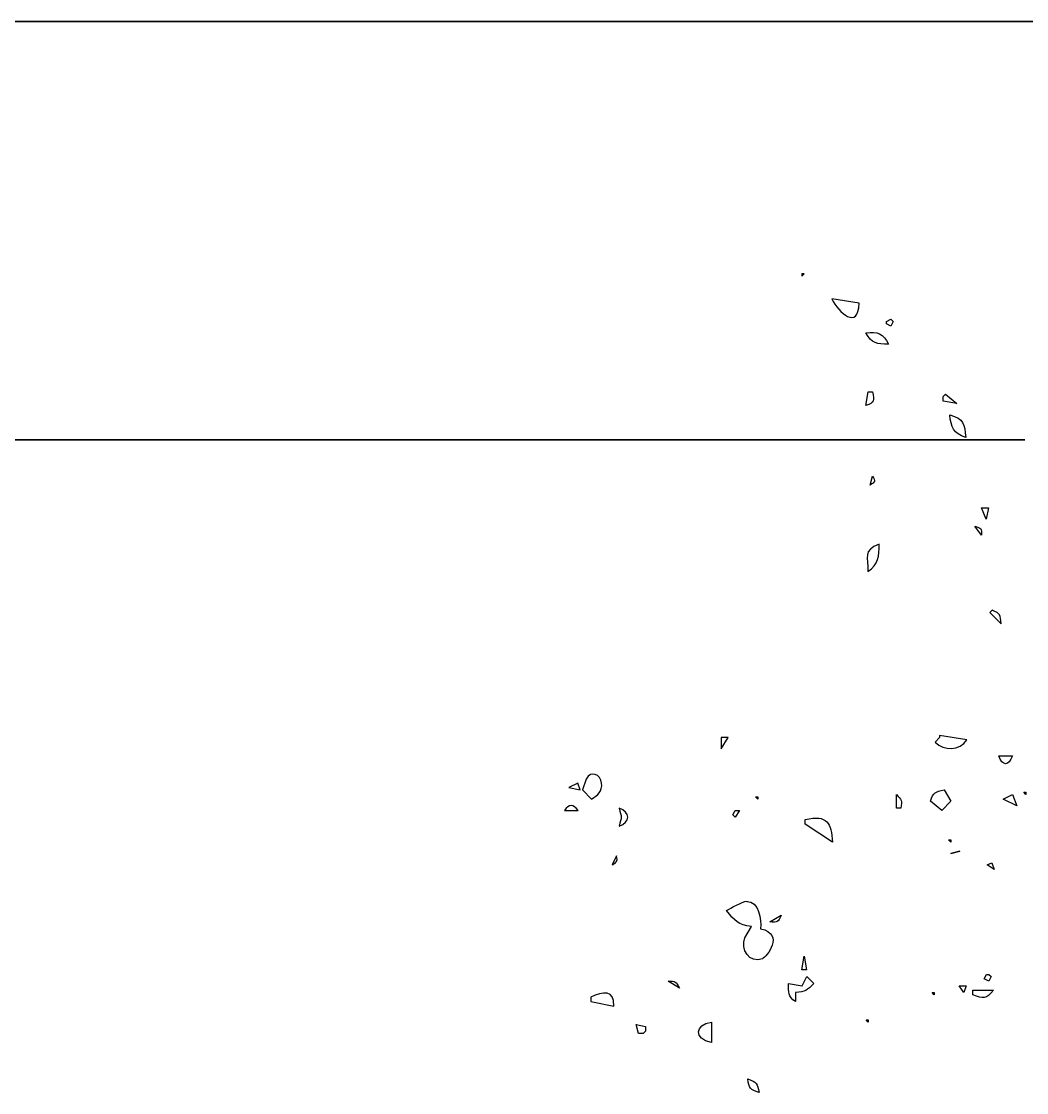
# Model space of a CAD drawing. Header units: centimetres. Extents: x -10.8 to 7.5, y -7.5 to 7.5.
# Drawn here: x -6.833 to -3.757, y 4.057 to 7.336 of the extents above; entities that cross this region are included whole.
import ezdxf

# ---------------------------------------------------------------- set-up
doc = ezdxf.new("R2010")
doc.units = ezdxf.units.CM
doc.header["$MEASUREMENT"] = 0
doc.layers.add('Layer 1', color=7, linetype='Continuous')

msp = doc.modelspace()

# ---------------------------------------------------------------- linework, layer by layer
at = {"layer": 'Layer 1'}
for points, knots in [([(-1.09609, 7.33601), (-1.09609, 7.33601), (-1.06825, 7.33601), (-1.06825, 7.33601), (-1.06825, 7.33601), (-1.06825, 7.33601), (-10.82284, 7.33601), (-10.82284, 7.33601), (-10.82284, 7.33601), (-10.82284, 7.33601), (-1.09609, 7.33601), (-1.09609, 7.33601)], [0, 0, 0, 0, 0.25, 0.25, 0.25, 0.25, 0.5, 0.5, 0.5, 0.5, 1, 1, 1, 1]), ([(-4.43699, 6.56351), (-4.43699, 6.56351), (-4.44395, 6.55655), (-4.44395, 6.55655), (-4.44395, 6.55655), (-4.44395, 6.55655), (-4.44395, 6.56351), (-4.44395, 6.56351), (-4.44395, 6.56351), (-4.44395, 6.56351), (-4.43699, 6.56351), (-4.43699, 6.56351)], [0, 0, 0, 0, 0.25, 0.25, 0.25, 0.25, 0.5, 0.5, 0.5, 0.5, 1, 1, 1, 1]), ([(-4.26916, 6.47304), (-4.27187, 6.38953), (-4.33256, 6.44402), (-4.35267, 6.48696), (-4.35267, 6.48696), (-4.35267, 6.48696), (-4.26916, 6.47304), (-4.26916, 6.47304)], [0, 0, 0, 0, 0.3333333, 0.3333333, 0.3333333, 0.3333333, 1, 1, 1, 1]), ([(-4.18579, 6.4174), (-4.18579, 6.4174), (-4.18579, 6.41044), (-4.18579, 6.41044), (-4.18579, 6.41044), (-4.18579, 6.41044), (-4.17187, 6.40348), (-4.17187, 6.40348), (-4.17187, 6.40348), (-4.17187, 6.40348), (-4.16491, 6.4174), (-4.16491, 6.4174), (-4.16491, 6.4174), (-4.16491, 6.4174), (-4.17187, 6.42436), (-4.17187, 6.42436), (-4.17187, 6.42436), (-4.17187, 6.42436), (-4.18579, 6.4174), (-4.18579, 6.4174)], [0, 0, 0, 0, 0.1666667, 0.1666667, 0.1666667, 0.1666667, 0.3333333, 0.3333333, 0.3333333, 0.3333333, 0.5, 0.5, 0.5, 0.5, 0.6666667, 0.6666667, 0.6666667, 0.6666667, 1, 1, 1, 1]), ([(-4.24839, 6.3826), (-4.23016, 6.3485), (-4.21498, 6.34871), (-4.1788, 6.3478), (-4.1788, 6.3478), (-4.1962, 6.38065), (-4.212, 6.38754), (-4.24839, 6.3826)], [0, 0, 0, 0, 0.3333333, 0.3333333, 0.3333333, 0.3333333, 1, 1, 1, 1]), ([(-4.2416, 6.20165), (-4.2416, 6.20165), (-4.24856, 6.15989), (-4.24856, 6.15989), (-4.24856, 6.15989), (-4.22177, 6.16935), (-4.22204, 6.17471), (-4.22768, 6.20165), (-4.22768, 6.20165), (-4.22768, 6.20165), (-4.2416, 6.20165), (-4.2416, 6.20165)], [0, 0, 0, 0, 0.25, 0.25, 0.25, 0.25, 0.5, 0.5, 0.5, 0.5, 1, 1, 1, 1]), ([(-4.00496, 6.19469), (-4.00496, 6.19469), (-4.01192, 6.18773), (-4.01192, 6.18773), (-4.01192, 6.18773), (-4.01192, 6.18773), (-4.01192, 6.17381), (-4.01192, 6.17381), (-4.01192, 6.17381), (-4.01192, 6.17381), (-3.97016, 6.16685), (-3.97016, 6.16685), (-3.97016, 6.16685), (-3.97016, 6.16685), (-4.00496, 6.19469), (-4.00496, 6.19469)], [0, 0, 0, 0, 0.2, 0.2, 0.2, 0.2, 0.4, 0.4, 0.4, 0.4, 0.6, 0.6, 0.6, 0.6, 1, 1, 1, 1]), ([(-3.99165, 6.13202), (-3.98761, 6.09395), (-3.98156, 6.07447), (-3.94293, 6.06243), (-3.94293, 6.06243), (-3.94634, 6.10342), (-3.94815, 6.11908), (-3.99165, 6.13202)], [0, 0, 0, 0, 0.3333333, 0.3333333, 0.3333333, 0.3333333, 1, 1, 1, 1]), ([(-3.76209, 6.05546), (-3.76209, 6.05546), (-3.79689, 6.05546), (-3.79689, 6.05546), (-3.79689, 6.05546), (-3.79689, 6.05546), (-10.7602, 6.05546), (-10.7602, 6.05546), (-10.7602, 6.05546), (-10.7602, 6.05546), (-3.76209, 6.05546), (-3.76209, 6.05546)], [0, 0, 0, 0, 0.25, 0.25, 0.25, 0.25, 0.5, 0.5, 0.5, 0.5, 1, 1, 1, 1]), ([(-4.23535, 5.91628), (-4.21962, 5.92735), (-4.21872, 5.92728), (-4.22839, 5.94412), (-4.22839, 5.94412), (-4.22839, 5.94412), (-4.23535, 5.91628), (-4.23535, 5.91628)], [0, 0, 0, 0, 0.3333333, 0.3333333, 0.3333333, 0.3333333, 1, 1, 1, 1]), ([(-3.89436, 5.84669), (-3.89436, 5.84669), (-3.88044, 5.81189), (-3.88044, 5.81189), (-3.88044, 5.81189), (-3.88044, 5.81189), (-3.87348, 5.84669), (-3.87348, 5.84669), (-3.87348, 5.84669), (-3.87348, 5.84669), (-3.89436, 5.84669), (-3.89436, 5.84669)], [0, 0, 0, 0, 0.25, 0.25, 0.25, 0.25, 0.5, 0.5, 0.5, 0.5, 1, 1, 1, 1]), ([(-3.91513, 5.79105), (-3.91513, 5.79105), (-3.89425, 5.76321), (-3.89425, 5.76321), (-3.89425, 5.76321), (-3.89446, 5.78492), (-3.89467, 5.78367), (-3.91513, 5.79105)], [0, 0, 0, 0, 0.3333333, 0.3333333, 0.3333333, 0.3333333, 1, 1, 1, 1]), ([(-4.20735, 5.73538), (-4.20784, 5.6987), (-4.20999, 5.67435), (-4.24215, 5.65187), (-4.24215, 5.65187), (-4.24076, 5.69627), (-4.25969, 5.71687), (-4.20735, 5.73538)], [0, 0, 0, 0, 0.3333333, 0.3333333, 0.3333333, 0.3333333, 1, 1, 1, 1]), ([(-3.83442, 5.49172), (-3.83442, 5.49172), (-3.86922, 5.52652), (-3.86922, 5.52652), (-3.86922, 5.52652), (-3.86922, 5.52652), (-3.86226, 5.53348), (-3.86226, 5.53348), (-3.86226, 5.53348), (-3.83602, 5.52297), (-3.83658, 5.51921), (-3.83442, 5.49172)], [0, 0, 0, 0, 0.25, 0.25, 0.25, 0.25, 0.5, 0.5, 0.5, 0.5, 1, 1, 1, 1]), ([(-3.93918, 5.13654), (-3.96208, 5.10327), (-4.0085, 5.10188), (-4.03661, 5.12958), (-4.03661, 5.12958), (-4.03661, 5.12958), (-4.02269, 5.1435), (-4.02269, 5.1435), (-4.02269, 5.1435), (-4.02269, 5.1435), (-4.02269, 5.15046), (-4.02269, 5.15046), (-4.02269, 5.15046), (-4.02269, 5.15046), (-3.93918, 5.13654), (-3.93918, 5.13654)], [0, 0, 0, 0, 0.2, 0.2, 0.2, 0.2, 0.4, 0.4, 0.4, 0.4, 0.6, 0.6, 0.6, 0.6, 1, 1, 1, 1]), ([(-4.66999, 5.1435), (-4.66999, 5.1435), (-4.69087, 5.1087), (-4.69087, 5.1087), (-4.69087, 5.1087), (-4.69087, 5.1087), (-4.69087, 5.1435), (-4.69087, 5.1435), (-4.69087, 5.1435), (-4.69087, 5.1435), (-4.66999, 5.1435), (-4.66999, 5.1435)], [0, 0, 0, 0, 0.25, 0.25, 0.25, 0.25, 0.5, 0.5, 0.5, 0.5, 1, 1, 1, 1]), ([(-3.84187, 5.08783), (-3.83046, 5.0554), (-3.81153, 5.0554), (-3.80011, 5.08783), (-3.80011, 5.08783), (-3.80011, 5.08783), (-3.84187, 5.08783), (-3.84187, 5.08783)], [0, 0, 0, 0, 0.3333333, 0.3333333, 0.3333333, 0.3333333, 1, 1, 1, 1]), ([(-5.10501, 5.01663), (-5.08921, 5.04503), (-5.06061, 5.03062), (-5.05734, 5.00417), (-5.05734, 5.00417), (-5.05442, 4.98016), (-5.06924, 4.96638), (-5.08768, 4.95559), (-5.08768, 4.95559), (-5.08768, 4.95559), (-5.11552, 4.98343), (-5.11552, 4.98343), (-5.11552, 4.98343), (-5.11552, 4.98343), (-5.10501, 5.01663), (-5.10501, 5.01663)], [0, 0, 0, 0, 0.2, 0.2, 0.2, 0.2, 0.4, 0.4, 0.4, 0.4, 0.6, 0.6, 0.6, 0.6, 1, 1, 1, 1]), ([(-5.1295, 5.00431), (-5.1295, 5.00431), (-5.12254, 4.98343), (-5.12254, 4.98343), (-5.12254, 4.98343), (-5.12254, 4.98343), (-5.15734, 4.99039), (-5.15734, 4.99039), (-5.15734, 4.99039), (-5.15734, 4.99039), (-5.1295, 5.00431), (-5.1295, 5.00431)], [0, 0, 0, 0, 0.25, 0.25, 0.25, 0.25, 0.5, 0.5, 0.5, 0.5, 1, 1, 1, 1]), ([(-4.58646, 4.96256), (-4.58646, 4.96256), (-4.5795, 4.9556), (-4.5795, 4.9556), (-4.5795, 4.9556), (-4.5795, 4.9556), (-4.5795, 4.96256), (-4.5795, 4.96256), (-4.5795, 4.96256), (-4.5795, 4.96256), (-4.58646, 4.96256), (-4.58646, 4.96256)], [0, 0, 0, 0, 0.25, 0.25, 0.25, 0.25, 0.5, 0.5, 0.5, 0.5, 1, 1, 1, 1]), ([(-4.15508, 4.92776), (-4.15508, 4.92776), (-4.14116, 4.92776), (-4.14116, 4.92776), (-4.14116, 4.92776), (-4.13803, 4.95261), (-4.13782, 4.95135), (-4.15508, 4.96952), (-4.15508, 4.96952), (-4.15508, 4.96952), (-4.15508, 4.92776), (-4.15508, 4.92776)], [0, 0, 0, 0, 0.25, 0.25, 0.25, 0.25, 0.5, 0.5, 0.5, 0.5, 1, 1, 1, 1]), ([(-4.05073, 4.94864), (-4.05073, 4.94864), (-4.01593, 4.9208), (-4.01593, 4.9208), (-4.01593, 4.9208), (-4.01593, 4.9208), (-3.98809, 4.94864), (-3.98809, 4.94864), (-3.98809, 4.94864), (-3.98809, 4.94864), (-4.00897, 4.98344), (-4.00897, 4.98344), (-4.00897, 4.98344), (-4.03681, 4.97732), (-4.04161, 4.9762), (-4.05073, 4.94864)], [0, 0, 0, 0, 0.2, 0.2, 0.2, 0.2, 0.4, 0.4, 0.4, 0.4, 0.6, 0.6, 0.6, 0.6, 1, 1, 1, 1]), ([(-3.82798, 4.9556), (-3.82798, 4.9556), (-3.78622, 4.93472), (-3.78622, 4.93472), (-3.78622, 4.93472), (-3.78622, 4.93472), (-3.80014, 4.96952), (-3.80014, 4.96952), (-3.80014, 4.96952), (-3.80014, 4.96952), (-3.82798, 4.9556), (-3.82798, 4.9556)], [0, 0, 0, 0, 0.25, 0.25, 0.25, 0.25, 0.5, 0.5, 0.5, 0.5, 1, 1, 1, 1]), ([(-3.76543, 4.97648), (-3.76543, 4.97648), (-3.75847, 4.96952), (-3.75847, 4.96952), (-3.75847, 4.96952), (-3.75847, 4.96952), (-3.75847, 4.97648), (-3.75847, 4.97648), (-3.75847, 4.97648), (-3.75847, 4.97648), (-3.76543, 4.97648), (-3.76543, 4.97648)], [0, 0, 0, 0, 0.25, 0.25, 0.25, 0.25, 0.5, 0.5, 0.5, 0.5, 1, 1, 1, 1]), ([(-5.12907, 4.9208), (-5.12907, 4.9208), (-5.17083, 4.9208), (-5.17083, 4.9208), (-5.17083, 4.9208), (-5.15594, 4.9407), (-5.14438, 4.9398), (-5.12907, 4.9208)], [0, 0, 0, 0, 0.3333333, 0.3333333, 0.3333333, 0.3333333, 1, 1, 1, 1]), ([(-5.00383, 4.87209), (-4.99548, 4.89972), (-4.99513, 4.90021), (-5.00383, 4.92777), (-5.00383, 4.92777), (-4.96806, 4.91524), (-4.96924, 4.88462), (-5.00383, 4.87209)], [0, 0, 0, 0, 0.3333333, 0.3333333, 0.3333333, 0.3333333, 1, 1, 1, 1]), ([(-4.6489, 4.9208), (-4.6489, 4.9208), (-4.65586, 4.90688), (-4.65586, 4.90688), (-4.65586, 4.90688), (-4.65586, 4.90688), (-4.6489, 4.89992), (-4.6489, 4.89992), (-4.6489, 4.89992), (-4.6489, 4.89992), (-4.63498, 4.9208), (-4.63498, 4.9208), (-4.63498, 4.9208), (-4.63498, 4.9208), (-4.6489, 4.9208), (-4.6489, 4.9208)], [0, 0, 0, 0, 0.2, 0.2, 0.2, 0.2, 0.4, 0.4, 0.4, 0.4, 0.6, 0.6, 0.6, 0.6, 1, 1, 1, 1]), ([(-4.43389, 4.8929), (-4.43389, 4.8929), (-4.43389, 4.87898), (-4.43389, 4.87898), (-4.43389, 4.87898), (-4.43389, 4.87898), (-4.35038, 4.8233), (-4.35038, 4.8233), (-4.35038, 4.8233), (-4.35393, 4.88134), (-4.36653, 4.9089), (-4.43389, 4.89289), (-4.43389, 4.89289), (-4.43389, 4.89289), (-4.43389, 4.8929), (-4.43389, 4.8929)], [0, 0, 0, 0, 0.2, 0.2, 0.2, 0.2, 0.4, 0.4, 0.4, 0.4, 0.6, 0.6, 0.6, 0.6, 1, 1, 1, 1]), ([(-3.99529, 4.83026), (-3.99529, 4.83026), (-3.98833, 4.8233), (-3.98833, 4.8233), (-3.98833, 4.8233), (-3.98833, 4.8233), (-3.98833, 4.83026), (-3.98833, 4.83026), (-3.98833, 4.83026), (-3.98833, 4.83026), (-3.99529, 4.83026), (-3.99529, 4.83026)], [0, 0, 0, 0, 0.25, 0.25, 0.25, 0.25, 0.5, 0.5, 0.5, 0.5, 1, 1, 1, 1]), ([(-3.98836, 4.78851), (-3.98836, 4.78851), (-3.96052, 4.79547), (-3.96052, 4.79547), (-3.96052, 4.79547), (-3.96052, 4.79547), (-3.98836, 4.78851), (-3.98836, 4.78851)], [0, 0, 0, 0, 0.3333333, 0.3333333, 0.3333333, 0.3333333, 1, 1, 1, 1]), ([(-5.02528, 4.75371), (-5.02528, 4.75371), (-5.01136, 4.78155), (-5.01136, 4.78155), (-5.01136, 4.78155), (-5.00781, 4.76318), (-5.01011, 4.76366), (-5.02528, 4.75371)], [0, 0, 0, 0, 0.3333333, 0.3333333, 0.3333333, 0.3333333, 1, 1, 1, 1]), ([(-3.877, 4.75371), (-3.877, 4.75371), (-3.85612, 4.73979), (-3.85612, 4.73979), (-3.85612, 4.73979), (-3.85612, 4.73979), (-3.86308, 4.76067), (-3.86308, 4.76067), (-3.86308, 4.76067), (-3.86308, 4.76067), (-3.877, 4.75371), (-3.877, 4.75371)], [0, 0, 0, 0, 0.25, 0.25, 0.25, 0.25, 0.5, 0.5, 0.5, 0.5, 1, 1, 1, 1]), ([(-4.61317, 4.64236), (-4.6266, 4.64201), (-4.66189, 4.62141), (-4.67504, 4.61431), (-4.67504, 4.61431), (-4.65033, 4.58271), (-4.6392, 4.57033), (-4.59849, 4.56559), (-4.59849, 4.56559), (-4.59849, 4.56559), (-4.61923, 4.53079), (-4.61923, 4.53079), (-4.61923, 4.53079), (-4.63252, 4.49662), (-4.60517, 4.45041), (-4.56523, 4.46662), (-4.56523, 4.46662), (-4.55284, 4.47163), (-4.49522, 4.54199), (-4.57066, 4.55862), (-4.57066, 4.55862), (-4.56809, 4.58541), (-4.57504, 4.64332), (-4.61318, 4.64234), (-4.61318, 4.64234), (-4.61318, 4.64234), (-4.61317, 4.64236), (-4.61317, 4.64236)], [0, 0, 0, 0, 0.125, 0.125, 0.125, 0.125, 0.25, 0.25, 0.25, 0.25, 0.375, 0.375, 0.375, 0.375, 0.5, 0.5, 0.5, 0.5, 0.625, 0.625, 0.625, 0.625, 0.75, 0.75, 0.75, 0.75, 1, 1, 1, 1]), ([(-4.54279, 4.57952), (-4.51878, 4.57764), (-4.51641, 4.57743), (-4.50799, 4.6004), (-4.50799, 4.6004), (-4.50799, 4.6004), (-4.54279, 4.57952), (-4.54279, 4.57952)], [0, 0, 0, 0, 0.3333333, 0.3333333, 0.3333333, 0.3333333, 1, 1, 1, 1]), ([(-4.44418, 4.43295), (-4.44418, 4.43295), (-4.43026, 4.43295), (-4.43026, 4.43295), (-4.43026, 4.43295), (-4.43026, 4.43295), (-4.43722, 4.47471), (-4.43722, 4.47471), (-4.43722, 4.47471), (-4.43722, 4.47471), (-4.44418, 4.43295), (-4.44418, 4.43295)], [0, 0, 0, 0, 0.25, 0.25, 0.25, 0.25, 0.5, 0.5, 0.5, 0.5, 1, 1, 1, 1]), ([(-4.85355, 4.39792), (-4.85355, 4.39792), (-4.81875, 4.37704), (-4.81875, 4.37704), (-4.81875, 4.37704), (-4.83072, 4.39757), (-4.82982, 4.39771), (-4.85355, 4.39792)], [0, 0, 0, 0, 0.3333333, 0.3333333, 0.3333333, 0.3333333, 1, 1, 1, 1]), ([(-4.443, 4.384), (-4.443, 4.384), (-4.48476, 4.39096), (-4.48476, 4.39096), (-4.48476, 4.39096), (-4.48441, 4.36347), (-4.48824, 4.35157), (-4.46388, 4.33528), (-4.46388, 4.33528), (-4.46388, 4.33528), (-4.46388, 4.36312), (-4.46388, 4.36312), (-4.46388, 4.36312), (-4.43354, 4.36667), (-4.42887, 4.3682), (-4.4082, 4.39096), (-4.4082, 4.39096), (-4.4082, 4.39096), (-4.42908, 4.41184), (-4.42908, 4.41184), (-4.42908, 4.41184), (-4.42908, 4.41184), (-4.443, 4.384), (-4.443, 4.384)], [0, 0, 0, 0, 0.1428571, 0.1428571, 0.1428571, 0.1428571, 0.2857143, 0.2857143, 0.2857143, 0.2857143, 0.4285714, 0.4285714, 0.4285714, 0.4285714, 0.5714286, 0.5714286, 0.5714286, 0.5714286, 0.7142857, 0.7142857, 0.7142857, 0.7142857, 1, 1, 1, 1]), ([(-3.8793, 4.4188), (-3.8793, 4.4188), (-3.88626, 4.40488), (-3.88626, 4.40488), (-3.88626, 4.40488), (-3.88626, 4.40488), (-3.87234, 4.39792), (-3.87234, 4.39792), (-3.87234, 4.39792), (-3.87234, 4.39792), (-3.86538, 4.41184), (-3.86538, 4.41184), (-3.86538, 4.41184), (-3.86538, 4.41184), (-3.87234, 4.4188), (-3.87234, 4.4188), (-3.87234, 4.4188), (-3.87234, 4.4188), (-3.8793, 4.4188), (-3.8793, 4.4188)], [0, 0, 0, 0, 0.1666667, 0.1666667, 0.1666667, 0.1666667, 0.3333333, 0.3333333, 0.3333333, 0.3333333, 0.5, 0.5, 0.5, 0.5, 0.6666667, 0.6666667, 0.6666667, 0.6666667, 1, 1, 1, 1]), ([(-5.02029, 4.32136), (-5.02029, 4.32136), (-5.08988, 4.33528), (-5.08988, 4.33528), (-5.08988, 4.33528), (-5.08988, 4.33528), (-5.08988, 4.3492), (-5.08988, 4.3492), (-5.08988, 4.3492), (-5.05543, 4.36514), (-5.01583, 4.37425), (-5.02029, 4.32136)], [0, 0, 0, 0, 0.25, 0.25, 0.25, 0.25, 0.5, 0.5, 0.5, 0.5, 1, 1, 1, 1]), ([(-4.04604, 4.36312), (-4.04604, 4.36312), (-4.03908, 4.35616), (-4.03908, 4.35616), (-4.03908, 4.35616), (-4.03908, 4.35616), (-4.03908, 4.36312), (-4.03908, 4.36312), (-4.03908, 4.36312), (-4.03908, 4.36312), (-4.04604, 4.36312), (-4.04604, 4.36312)], [0, 0, 0, 0, 0.25, 0.25, 0.25, 0.25, 0.5, 0.5, 0.5, 0.5, 1, 1, 1, 1]), ([(-3.96259, 4.384), (-3.96259, 4.384), (-3.94867, 4.36312), (-3.94867, 4.36312), (-3.94867, 4.36312), (-3.94867, 4.36312), (-3.94171, 4.384), (-3.94171, 4.384), (-3.94171, 4.384), (-3.94171, 4.384), (-3.96259, 4.384), (-3.96259, 4.384)], [0, 0, 0, 0, 0.25, 0.25, 0.25, 0.25, 0.5, 0.5, 0.5, 0.5, 1, 1, 1, 1]), ([(-3.92085, 4.37008), (-3.92085, 4.37008), (-3.92085, 4.35616), (-3.92085, 4.35616), (-3.92085, 4.35616), (-3.88779, 4.34335), (-3.88195, 4.34266), (-3.85822, 4.37008), (-3.85822, 4.37008), (-3.85822, 4.37008), (-3.92085, 4.37008), (-3.92085, 4.37008)], [0, 0, 0, 0, 0.25, 0.25, 0.25, 0.25, 0.5, 0.5, 0.5, 0.5, 1, 1, 1, 1]), ([(-4.95098, 4.26569), (-4.95098, 4.26569), (-4.94402, 4.23785), (-4.94402, 4.23785), (-4.94402, 4.23785), (-4.94402, 4.23785), (-4.93011, 4.23785), (-4.93011, 4.23785), (-4.93011, 4.23785), (-4.93011, 4.23785), (-4.92315, 4.24481), (-4.92315, 4.24481), (-4.92315, 4.24481), (-4.92315, 4.24481), (-4.92315, 4.25873), (-4.92315, 4.25873), (-4.92315, 4.25873), (-4.92315, 4.25873), (-4.95099, 4.26569), (-4.95099, 4.26569), (-4.95099, 4.26569), (-4.95099, 4.26569), (-4.95098, 4.26569), (-4.95098, 4.26569)], [0, 0, 0, 0, 0.1428571, 0.1428571, 0.1428571, 0.1428571, 0.2857143, 0.2857143, 0.2857143, 0.2857143, 0.4285714, 0.4285714, 0.4285714, 0.4285714, 0.5714286, 0.5714286, 0.5714286, 0.5714286, 0.7142857, 0.7142857, 0.7142857, 0.7142857, 1, 1, 1, 1]), ([(-4.7213, 4.21001), (-4.7213, 4.21001), (-4.7213, 4.27264), (-4.7213, 4.27264), (-4.7213, 4.27264), (-4.77183, 4.26394), (-4.77551, 4.22197), (-4.7213, 4.21001)], [0, 0, 0, 0, 0.3333333, 0.3333333, 0.3333333, 0.3333333, 1, 1, 1, 1]), ([(-4.24801, 4.27961), (-4.24801, 4.27961), (-4.24105, 4.27265), (-4.24105, 4.27265), (-4.24105, 4.27265), (-4.24105, 4.27265), (-4.24105, 4.27961), (-4.24105, 4.27961), (-4.24105, 4.27961), (-4.24105, 4.27961), (-4.24801, 4.27961), (-4.24801, 4.27961)], [0, 0, 0, 0, 0.25, 0.25, 0.25, 0.25, 0.5, 0.5, 0.5, 0.5, 1, 1, 1, 1]), ([(-4.60992, 4.09866), (-4.60512, 4.06985), (-4.60324, 4.06588), (-4.57512, 4.0569), (-4.57512, 4.0569), (-4.58124, 4.08474), (-4.58236, 4.08954), (-4.60992, 4.09866)], [0, 0, 0, 0, 0.3333333, 0.3333333, 0.3333333, 0.3333333, 1, 1, 1, 1])]:
    msp.add_open_spline(points, degree=3, knots=knots, dxfattribs=at)

doc.saveas('drawing.dxf')
